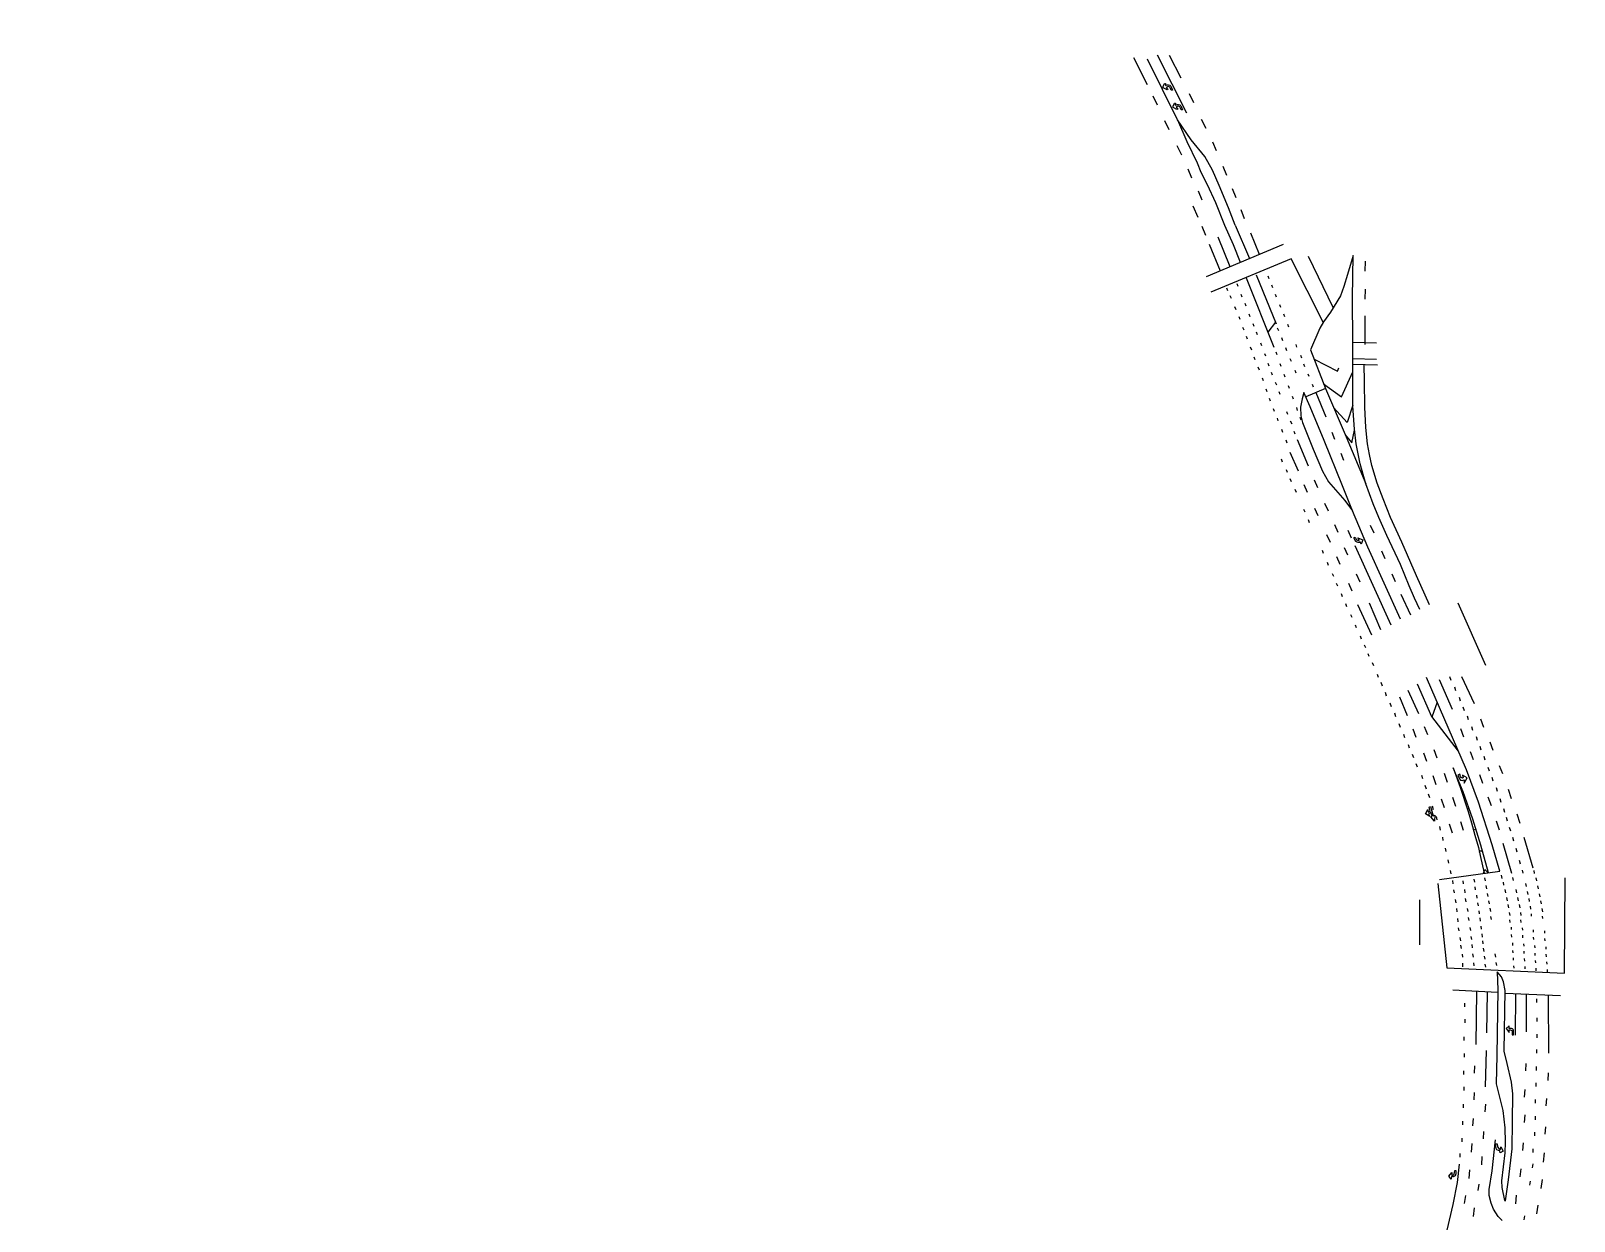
# Model space of a CAD drawing. Extents: x 6448542 to 6457186, y 1868902 to 1877049.
# Drawn here: x 6451100 to 6452504, y 1873956 to 1875040 of the extents above; entities that cross this region are included whole.
import ezdxf

# ---------------------------------------------------------------- set-up
doc = ezdxf.new("R2010")
doc.units = 0
doc.header["$LTSCALE"] = 100
doc.header["$MEASUREMENT"] = 0
doc.layers.add('RasterImage', color=6, linetype='Continuous', lineweight=25)
doc.layers.add('UrbanGeometry', color=1, linetype='Continuous', lineweight=25)
picture_1 = doc.add_image_def('image1.tif', size_in_pixel=(17288, 16292))

msp = doc.modelspace()

# ---------------------------------------------------------------- linework, layer by layer
at = {"layer": 'UrbanGeometry'}
for points in [[(6452103.5, 1875015.5), (6452115.8, 1874991)], [(6452196, 1874862.8), (6452189.7, 1874878.7), (6452181.3, 1874898.9), (6452175.2, 1874913), (6452168.2, 1874925.3), (6452156, 1874940.4), (6452143.5, 1874958.6), (6452116, 1875013.9)], [(6452124.9, 1875017.9), (6452151.5, 1874965.1)], [(6452135.9, 1875017.4), (6452146.4, 1874996.8)], [(6452120.9, 1874980.5), (6452124.9, 1874972.2)], [(6452153.9, 1874982.7), (6452158, 1874974.4)], [(6452131.5, 1874958), (6452135.5, 1874949.8)], [(6452143.5, 1874958.6), (6452152, 1874939.1), (6452161.3, 1874919.5), (6452164.6, 1874911)], [(6452165.1, 1874959.4), (6452169.2, 1874951.1)], [(6452142.9, 1874935.2), (6452147, 1874926.9)], [(6452175.2, 1874938.8), (6452178.5, 1874930.7)], [(6452152.9, 1874914), (6452156.1, 1874905.9)], [(6452184.8, 1874916.4), (6452188, 1874908.3)], [(6452164.6, 1874911), (6452170.3, 1874899.8), (6452177.9, 1874883.5), (6452186.3, 1874862.8), (6452194.1, 1874845.4), (6452200.5, 1874829.1)], [(6452162.2, 1874894.1), (6452165.5, 1874886)], [(6452193.3, 1874896.1), (6452196.6, 1874888)], [(6452157.5, 1874880.4), (6452162, 1874870.2)], [(6452201, 1874877), (6452204.2, 1874868.9)], [(6452165.5, 1874861.9), (6452168.8, 1874853.8)], [(6452196, 1874862.8), (6452208.9, 1874832.6)], [(6452169.8, 1874816.2), (6452239.8, 1874845.5)], [(6452172.3, 1874845.6), (6452182.2, 1874821.4)], [(6452180.1, 1874852.3), (6452191.2, 1874825.2)], [(6452210, 1874855.8), (6452217.9, 1874836.4)], [(6452276, 1874774.7), (6452247, 1874832.1), (6452173.9, 1874802)], [(6452262.4, 1874834.5), (6452284.9, 1874788.3)], [(6452363.9, 1874513), (6452359.3, 1874523.5), (6452354.2, 1874534.6), (6452346.3, 1874553.9), (6452334.1, 1874580.3), (6452326.7, 1874596.7), (6452321.6, 1874609.2), (6452314.8, 1874627.6), (6452309.7, 1874645.5), (6452306, 1874663.9), (6452304.5, 1874677.2), (6452303.1, 1874698.2), (6452303.1, 1874726.6), (6452303.1, 1874756.4), (6452302.8, 1874796.6), (6452303.4, 1874835.2), (6452298.3, 1874817.9), (6452294.9, 1874807.1), (6452291.8, 1874798.6), (6452282.7, 1874783.6), (6452276.4, 1874774.8), (6452273, 1874769.1), (6452264.5, 1874749.3), (6452278.1, 1874714.1), (6452296.9, 1874670.3), (6452314.8, 1874627.6)], [(6452314.3, 1874830), (6452314.1, 1874821)], [(6452214.9, 1874817.6), (6452233.2, 1874773.1)], [(6452227, 1874814), (6452226.1, 1874816.5)], [(6452189.3, 1874803.1), (6452188.4, 1874805.6)], [(6452198.5, 1874806.9), (6452197.6, 1874809.4)], [(6452231.4, 1874751.5), (6452206.3, 1874814.5)], [(6452230.1, 1874805.8), (6452229.2, 1874808.3)], [(6452314.3, 1874804.5), (6452314.1, 1874795.5)], [(6452192.5, 1874796), (6452191.5, 1874798.5)], [(6452196.7, 1874785.9), (6452195.7, 1874788.4)], [(6452202.4, 1874797.4), (6452201.5, 1874799.9)], [(6452205.8, 1874789), (6452204.9, 1874791.5)], [(6452233.5, 1874797.2), (6452232.6, 1874799.7)], [(6452237.4, 1874787.9), (6452236.5, 1874790.4)], [(6452200.4, 1874776.9), (6452199.5, 1874779.3)], [(6452209.7, 1874779.3), (6452208.8, 1874781.8)], [(6452213.1, 1874770.6), (6452212.2, 1874773.1)], [(6452232.6, 1874774.7), (6452225.8, 1874765.5)], [(6452241, 1874779.5), (6452240.1, 1874782)], [(6452244.9, 1874770), (6452244, 1874772.5)], [(6452313.9, 1874780.3), (6452313.9, 1874754.2)], [(6452204, 1874767.2), (6452203, 1874769.7)], [(6452207.2, 1874759), (6452206.3, 1874761.5)], [(6452216.3, 1874762.9), (6452215.3, 1874765.4)], [(6452235.6, 1874766.6), (6452234.6, 1874769.1)], [(6452239.3, 1874757.7), (6452238.4, 1874760.2)], [(6452211, 1874749.2), (6452210, 1874751.7)], [(6452220.3, 1874752.9), (6452219.4, 1874755.4)], [(6452223.7, 1874743.5), (6452222.8, 1874745.9)], [(6452234, 1874744.7), (6452233.1, 1874747.2)], [(6452243, 1874748.6), (6452242.1, 1874751.1)], [(6452252.2, 1874751.7), (6452251.3, 1874754.2)], [(6452324.5, 1874755.4), (6452303.1, 1874756)], [(6452214.1, 1874740.4), (6452213.1, 1874742.8)], [(6452218, 1874731), (6452217, 1874733.5)], [(6452227, 1874734.6), (6452226.1, 1874737.1)], [(6452237.7, 1874734.3), (6452236.8, 1874736.8)], [(6452247.1, 1874738.8), (6452246.1, 1874741.3)], [(6452251.4, 1874728.2), (6452250.5, 1874730.7)], [(6452256.5, 1874741.8), (6452255.6, 1874744.2)], [(6452259.3, 1874733.8), (6452258.4, 1874736.3)], [(6452267.8, 1874740.8), (6452289.2, 1874730), (6452290.4, 1874733)], [(6452324.5, 1874740.5), (6452303.1, 1874741.1)], [(6452325.6, 1874735.4), (6452303.1, 1874736)], [(6452372.8, 1874517.2), (6452361.1, 1874543.6), (6452347.5, 1874574.3), (6452337.4, 1874596.7), (6452330.5, 1874613.9), (6452325.2, 1874628.2), (6452320.3, 1874644.2), (6452318.3, 1874654.1), (6452316.4, 1874664), (6452315, 1874678.8), (6452314.1, 1874697.1), (6452313.7, 1874720.9), (6452313.4, 1874735.8)], [(6452221.7, 1874721.1), (6452220.8, 1874723.6)], [(6452229.9, 1874726.4), (6452229, 1874728.8)], [(6452233.7, 1874717.2), (6452232.7, 1874719.7)], [(6452241.3, 1874724.5), (6452240.4, 1874727)], [(6452245.5, 1874714.1), (6452244.6, 1874716.6)], [(6452263.2, 1874725), (6452262.3, 1874727.4)], [(6452267.3, 1874715.3), (6452266.4, 1874717.8)], [(6452276.4, 1874718.5), (6452292.8, 1874706.6), (6452303.1, 1874729.5)], [(6452225.1, 1874711.1), (6452224.2, 1874713.6)], [(6452228.2, 1874702.7), (6452227.3, 1874705.2)], [(6452236.8, 1874708.6), (6452235.9, 1874711.1)], [(6452248.9, 1874704.4), (6452248, 1874706.9)], [(6452346.4, 1874504.2), (6452316.8, 1874569.8), (6452302.7, 1874603), (6452293.6, 1874625.6), (6452276.9, 1874667), (6452264.2, 1874697.6), (6452258.3, 1874710.7), (6452256.8, 1874704.8), (6452255.5, 1874697.1), (6452255.7, 1874689.3), (6452257.3, 1874683.4), (6452266.8, 1874659), (6452275.3, 1874638.9), (6452281, 1874629.4), (6452295.7, 1874612.2), (6452302.7, 1874603)], [(6452278.1, 1874714.3), (6452260.1, 1874706.7)], [(6452269.4, 1874710.5), (6452278.5, 1874688.3)], [(6452231.8, 1874693.2), (6452230.9, 1874695.7)], [(6452243.8, 1874690.6), (6452242.9, 1874693.1)], [(6452252.8, 1874694.3), (6452251.9, 1874696.8)], [(6452303.1, 1874699.1), (6452297.8, 1874683.2), (6452285.4, 1874697)], [(6452235.2, 1874684.7), (6452234.3, 1874687.2)], [(6452239.3, 1874674.3), (6452238.3, 1874676.8)], [(6452247.7, 1874681.6), (6452246.3, 1874684.5)], [(6452250.6, 1874672.7), (6452249.5, 1874675)], [(6452256.1, 1874685.3), (6452255.1, 1874687.8)], [(6452283.8, 1874674.6), (6452286.4, 1874668.2)], [(6452296.1, 1874672.1), (6452302.2, 1874664.8), (6452304.6, 1874676.2)], [(6452243.2, 1874664.6), (6452242.2, 1874667.1)], [(6452252.3, 1874667.7), (6452262.4, 1874643.8)], [(6452237.7, 1874650.2), (6452238.8, 1874647.6)], [(6452245.8, 1874656.3), (6452253.4, 1874639.4)], [(6452292.1, 1874655.3), (6452294.6, 1874648.9)], [(6452242.2, 1874640.6), (6452243.3, 1874638)], [(6452245.7, 1874632.2), (6452246.8, 1874629.6)], [(6452250.3, 1874622.6), (6452251.3, 1874620)], [(6452261.9, 1874619.5), (6452258.8, 1874626.4)], [(6452271.2, 1874623.9), (6452268, 1874630.9)], [(6452258.2, 1874604.5), (6452259.2, 1874601.9)], [(6452271.5, 1874598.2), (6452268.3, 1874605.1)], [(6452280.8, 1874602.6), (6452277.6, 1874609.5)], [(6452262.4, 1874594.9), (6452263.4, 1874592.3)], [(6452289.8, 1874583.2), (6452286.7, 1874590.2)], [(6452282.7, 1874574.2), (6452279.5, 1874581.1)], [(6452301.9, 1874577.9), (6452298.7, 1874584.9)], [(6452322.3, 1874582.6), (6452319.1, 1874589.5)], [(6452275, 1874567.1), (6452276, 1874564.4)], [(6452298.5, 1874562.4), (6452295.3, 1874569.3)], [(6452304.8, 1874571.2), (6452337.5, 1874499)], [(6452332.4, 1874559.2), (6452329.3, 1874566.2)], [(6452279.7, 1874556.1), (6452280.7, 1874553.5)], [(6452291.5, 1874554.1), (6452288.4, 1874561.1)], [(6452284.2, 1874545.9), (6452285.3, 1874543.3)], [(6452287.9, 1874537.2), (6452289, 1874534.6)], [(6452302.5, 1874529.9), (6452299.3, 1874536.9)], [(6452309.7, 1874538.1), (6452306.5, 1874545.1)], [(6452341.9, 1874538.4), (6452338.7, 1874545.3)], [(6452292.3, 1874527.6), (6452293.3, 1874525)], [(6452355.7, 1874507.8), (6452346.9, 1874526.6)], [(6452296.3, 1874518.5), (6452297.4, 1874515.9)], [(6452301, 1874508.6), (6452302.1, 1874506)], [(6452307.3, 1874517.5), (6452320, 1874489.9)], [(6452317.9, 1874519.2), (6452328.2, 1874495)], [(6452424.2, 1874462.2), (6452398.9, 1874518.8)], [(6452305, 1874499.2), (6452306.1, 1874496.6)], [(6452309.6, 1874489.2), (6452310.6, 1874486.5)], [(6452313.4, 1874481), (6452314.5, 1874478.4)], [(6452316.7, 1874473.1), (6452317.7, 1874470.5)], [(6452320.7, 1874464.8), (6452321.7, 1874462.2)], [(6452325.1, 1874454.2), (6452326.2, 1874451.5)], [(6452436.9, 1874275), (6452429.8, 1874298.9), (6452417.5, 1874337.7), (6452406.4, 1874367.1), (6452370.1, 1874451.2)], [(6452381.5, 1874449.5), (6452393.5, 1874422.5)], [(6452392.4, 1874448.5), (6452391.4, 1874451.7)], [(6452401.8, 1874452.2), (6452413.6, 1874427.6)], [(6452329.9, 1874443.4), (6452328.9, 1874446.6)], [(6452333.8, 1874434.3), (6452332.7, 1874437.5)], [(6452353, 1874439.7), (6452362.8, 1874418.4)], [(6452361.7, 1874445.3), (6452374.5, 1874415.6), (6452398.9, 1874384.3)], [(6452396.9, 1874439), (6452395.9, 1874442.3)], [(6452338.1, 1874424.5), (6452337.1, 1874427.8)], [(6452345.4, 1874433.6), (6452352.6, 1874416.6)], [(6452379.7, 1874428.9), (6452374.9, 1874415.2)], [(6452401.1, 1874429.6), (6452400, 1874432.9)], [(6452404.6, 1874421), (6452403.6, 1874424.2)], [(6452342.3, 1874415.4), (6452341.2, 1874418.7)], [(6452346.3, 1874405.7), (6452345.2, 1874409)], [(6452408.3, 1874412.7), (6452407.3, 1874415.9)], [(6452422.2, 1874405.6), (6452419.5, 1874413.2)], [(6452350.3, 1874396.2), (6452349.3, 1874399.4)], [(6452360.7, 1874396.7), (6452357.9, 1874404.3)], [(6452371.2, 1874398.9), (6452368.4, 1874406.4)], [(6452404.2, 1874397), (6452401.4, 1874404.6)], [(6452412.3, 1874403.1), (6452411.3, 1874406.4)], [(6452416.5, 1874394), (6452415.5, 1874397.3)], [(6452354.6, 1874386.8), (6452353.6, 1874390)], [(6452358.5, 1874378), (6452357.4, 1874381.2)], [(6452370.5, 1874374.8), (6452367.8, 1874382.4)], [(6452379.8, 1874377.9), (6452377, 1874385.4)], [(6452413, 1874376.2), (6452410.2, 1874383.7)], [(6452419.9, 1874385.2), (6452418.9, 1874388.5)], [(6452423.6, 1874376), (6452422.6, 1874379.2)], [(6452430.9, 1874384.8), (6452428.1, 1874392.4)], [(6452361.9, 1874369.5), (6452360.8, 1874372.7)], [(6452426.5, 1874273.6), (6452419.5, 1874298.6), (6452412.2, 1874322.3), (6452403.5, 1874347.1), (6452394.4, 1874369.1), (6452400.7, 1874351.4), (6452407.9, 1874329.3), (6452411, 1874319.1), (6452414.2, 1874307.6), (6452417.3, 1874296.5), (6452418.8, 1874289.2), (6452422.5, 1874273)], [(6452427.3, 1874365.9), (6452426.3, 1874369.2)], [(6452439.5, 1874363.4), (6452436.6, 1874370.8)], [(6452366.7, 1874358.9), (6452365.7, 1874362.1)], [(6452370, 1874349.6), (6452368.9, 1874352.9)], [(6452378.8, 1874353.6), (6452376.3, 1874361.6)], [(6452389.1, 1874355.6), (6452386.5, 1874363.7)], [(6452421.3, 1874354.6), (6452418.5, 1874362.5)], [(6452430.8, 1874357), (6452429.8, 1874360.2)], [(6452373, 1874341.6), (6452372, 1874344.9)], [(6452386.4, 1874332.6), (6452383.8, 1874340.6)], [(6452396.8, 1874333.9), (6452394.2, 1874342)], [(6452429.1, 1874334.4), (6452426.1, 1874342.3)], [(6452434.8, 1874347.4), (6452433.8, 1874350.7)], [(6452438, 1874337.5), (6452437, 1874340.8)], [(6452444.5, 1874349.5), (6452447.1, 1874341.1)], [(6452376.6, 1874330.8), (6452375.6, 1874334.1)], [(6452379, 1874324.8), (6452379.5, 1874321.7)], [(6452407.1, 1874331.8), (6452408.7, 1874332.2)], [(6452441.4, 1874328.5), (6452440.4, 1874331.7)], [(6452443.8, 1874320.4), (6452442.8, 1874323.7)], [(6452452.4, 1874327.1), (6452455, 1874318.7)], [(6452381.9, 1874315.5), (6452382.5, 1874312.4)], [(6452393.6, 1874309.7), (6452391, 1874317.7)], [(6452403.8, 1874311.9), (6452401.3, 1874319.9)], [(6452412.8, 1874312.5), (6452415, 1874313.3)], [(6452433.6, 1874320.9), (6452436.1, 1874312.6)], [(6452446.8, 1874311.5), (6452445.7, 1874314.8)], [(6452384.6, 1874306), (6452385.1, 1874302.9)], [(6452387.2, 1874295.9), (6452387.7, 1874292.8)], [(6452439.7, 1874300.4), (6452447.4, 1874273.1)], [(6452449.7, 1874302.3), (6452448.6, 1874305.6)], [(6452452.7, 1874292.2), (6452451.7, 1874295.5)], [(6452458.6, 1874305.9), (6452466.9, 1874278)], [(6452389.5, 1874285.4), (6452390.1, 1874282.4)], [(6452418.2, 1874292.2), (6452418.8, 1874293.9), (6452421.1, 1874292.8)], [(6452455.8, 1874281.3), (6452454.8, 1874284.7)], [(6452380.5, 1874263.8), (6452388.7, 1874187), (6452495.7, 1874182.2), (6452496.3, 1874268.9)], [(6452381.8, 1874267.5), (6452436.9, 1874275)], [(6452391.7, 1874275.7), (6452392.3, 1874272.6)], [(6452413.2, 1874267.8), (6452413.7, 1874265)], [(6452422, 1874273), (6452423.2, 1874276.5), (6452426.3, 1874273.5)], [(6452423, 1874269), (6452423.5, 1874266.2)], [(6452438.1, 1874271.2), (6452438.6, 1874268.4)], [(6452448.4, 1874269.3), (6452448.9, 1874266.5)], [(6452457.2, 1874275.8), (6452457.7, 1874273)], [(6452467.7, 1874275.6), (6452468.2, 1874272.8)], [(6452469.6, 1874269), (6452470.1, 1874266.2)], [(6452393.6, 1874266.6), (6452394.1, 1874263.5)], [(6452394.7, 1874258.1), (6452395.2, 1874255.3)], [(6452403.1, 1874266.1), (6452403.6, 1874263.3)], [(6452404.6, 1874258.2), (6452405.1, 1874255.4)], [(6452414, 1874260.7), (6452414.5, 1874257.9)], [(6452415.5, 1874253.1), (6452416, 1874250.3)], [(6452424.1, 1874261.8), (6452424.6, 1874259)], [(6452425.4, 1874254.7), (6452425.9, 1874251.9)], [(6452439.8, 1874265.1), (6452440.3, 1874262.3)], [(6452441.4, 1874258.2), (6452441.9, 1874255.4)], [(6452451.5, 1874258.2), (6452452, 1874255.4)], [(6452460.2, 1874263.8), (6452460.7, 1874261)], [(6452461.7, 1874256.5), (6452462.2, 1874253.7)], [(6452471.1, 1874261.7), (6452471.6, 1874258.9)], [(6452472.6, 1874254.3), (6452473.1, 1874251.5)], [(6452363.8, 1874248.9), (6452363.7, 1874207.8)], [(6452396.2, 1874249.1), (6452396.7, 1874246.3)], [(6452397.3, 1874240.9), (6452397.8, 1874238.1)], [(6452405.4, 1874250), (6452405.9, 1874247.2)], [(6452407.2, 1874241.1), (6452407.7, 1874238.3)], [(6452416.6, 1874246.3), (6452417.1, 1874243.5)], [(6452417.6, 1874239), (6452418.1, 1874236.2)], [(6452426.6, 1874248.1), (6452427.1, 1874245.3)], [(6452427.8, 1874241.2), (6452428.3, 1874238.4)], [(6452442.9, 1874250.9), (6452443.4, 1874248.1)], [(6452444.2, 1874244.5), (6452444.7, 1874241.7)], [(6452453, 1874250.9), (6452453.5, 1874248.1)], [(6452454.4, 1874244.5), (6452454.9, 1874241.7)], [(6452463.1, 1874250.1), (6452463.6, 1874247.3)], [(6452464.3, 1874243.1), (6452464.8, 1874240.3)], [(6452474, 1874247.9), (6452474.5, 1874245.1)], [(6452475.2, 1874240.9), (6452475.6, 1874238.1)], [(6452398.2, 1874231.8), (6452398.7, 1874229)], [(6452408.1, 1874232.8), (6452408.6, 1874230)], [(6452418.5, 1874232.4), (6452419, 1874229.6)], [(6452419.4, 1874224.9), (6452419.9, 1874222.1)], [(6452428.3, 1874233.8), (6452428.8, 1874231)], [(6452445.4, 1874237.5), (6452445.9, 1874234.7)], [(6452446.2, 1874228.4), (6452446, 1874230.6)], [(6452455.6, 1874237.5), (6452456, 1874234.7)], [(6452456.3, 1874228.4), (6452456.1, 1874230.6)], [(6452465.8, 1874234), (6452465.6, 1874236.1)], [(6452475.9, 1874231.8), (6452475.7, 1874234)], [(6452399, 1874223.4), (6452399.5, 1874220.6)], [(6452400.5, 1874214.5), (6452401, 1874211.7)], [(6452409.5, 1874223.7), (6452410, 1874220.9)], [(6452410.4, 1874215.5), (6452410.9, 1874212.7)], [(6452420.4, 1874217.8), (6452420.9, 1874215)], [(6452421, 1874211.5), (6452421.5, 1874208.7)], [(6452447.6, 1874221.8), (6452447.4, 1874224)], [(6452447.7, 1874215), (6452447.6, 1874217.2)], [(6452457.7, 1874221.2), (6452457.5, 1874223.4)], [(6452457.8, 1874214.4), (6452457.7, 1874216.6)], [(6452467.6, 1874219.5), (6452467.5, 1874221.7)], [(6452467.8, 1874212.7), (6452467.6, 1874214.8)], [(6452477.9, 1874218.4), (6452477.7, 1874220.6)], [(6452478.1, 1874211.6), (6452477.9, 1874213.8)], [(6452401, 1874207.5), (6452401.5, 1874204.7)], [(6452402.4, 1874199.4), (6452402.9, 1874196.6)], [(6452411.2, 1874208.1), (6452411.7, 1874205.3)], [(6452412.1, 1874199.6), (6452412.6, 1874196.8)], [(6452421.8, 1874204.8), (6452422.3, 1874202)], [(6452422.7, 1874197.6), (6452423.2, 1874194.8)], [(6452432.3, 1874199.6), (6452432.8, 1874196.8)], [(6452448.8, 1874207.4), (6452448.7, 1874209.6)], [(6452449, 1874200.5), (6452448.8, 1874202.7)], [(6452458.9, 1874206.8), (6452458.8, 1874208.9)], [(6452459.1, 1874199.9), (6452458.9, 1874202.1)], [(6452468.9, 1874205.1), (6452468.7, 1874207.2)], [(6452469, 1874198.2), (6452468.9, 1874200.4)], [(6452479.1, 1874204), (6452479, 1874206.1)], [(6452479.3, 1874197.1), (6452479.1, 1874199.3)], [(6452403.1, 1874187.9), (6452403.1, 1874191.3)], [(6452412.8, 1874191.5), (6452413.3, 1874188.7)], [(6452423.2, 1874190.4), (6452423.7, 1874187.6)], [(6452433.2, 1874191.8), (6452433.7, 1874189)], [(6452449.4, 1874193.9), (6452449.3, 1874196)], [(6452449.9, 1874186.7), (6452449.7, 1874188.9)], [(6452459.5, 1874193.2), (6452459.4, 1874195.4)], [(6452460, 1874186.1), (6452459.9, 1874188.3)], [(6452469.5, 1874191.5), (6452469.3, 1874193.7)], [(6452470, 1874184.4), (6452469.8, 1874186.6)], [(6452479.8, 1874190.4), (6452479.6, 1874192.6)], [(6452480.2, 1874183.3), (6452480.1, 1874185.5)], [(6452434.7, 1874164.5), (6452394.2, 1874166.6)], [(6452405, 1874151.4), (6452405, 1874154.8)], [(6452415.6, 1874165.5), (6452414.9, 1874117.1)], [(6452425.3, 1874165), (6452424.8, 1874127.8)], [(6452492.2, 1874161.6), (6452441.6, 1874163.7)], [(6452451.1, 1874163.3), (6452450.8, 1874125.7)], [(6452460.7, 1874162.9), (6452460.7, 1874128.8)], [(6452470.5, 1874155.4), (6452470.5, 1874158.8)], [(6452480.8, 1874162.1), (6452481.2, 1874109.3)], [(6452405.2, 1874137.1), (6452405.2, 1874140.4)], [(6452470.9, 1874138.1), (6452470.9, 1874141.5)], [(6452470.9, 1874123.2), (6452470.9, 1874126.6)], [(6452404.3, 1874120.9), (6452404.3, 1874124.2)], [(6452470.5, 1874109.4), (6452470.5, 1874112.7)], [(6452404.8, 1874105.8), (6452404.8, 1874109.1)], [(6452423.7, 1874078.8), (6452424.8, 1874111.7)], [(6452460.4, 1874093.2), (6452460.8, 1874100)], [(6452404.1, 1874090), (6452404.1, 1874093.4)], [(6452413.7, 1874091.1), (6452414.2, 1874097.9)], [(6452470.3, 1874093.7), (6452470.3, 1874097.1)], [(6452480.7, 1874084.6), (6452481.1, 1874091.4)], [(6452404.3, 1874075.3), (6452404.3, 1874078.6)], [(6452413.5, 1874066.9), (6452413.9, 1874073.6)], [(6452459.4, 1874069.4), (6452459.9, 1874076.2)], [(6452469.8, 1874079), (6452469.8, 1874082.4)], [(6452403.7, 1874059.5), (6452403.7, 1874062.8)], [(6452423.5, 1874056.1), (6452424, 1874062.9)], [(6452469.2, 1874063.7), (6452469.2, 1874067.1)], [(6452479, 1874061.3), (6452479.5, 1874068)], [(6452403.3, 1874044.1), (6452403.3, 1874047.5)], [(6452412.3, 1874043.1), (6452412.8, 1874049.9)], [(6452459.4, 1874046.4), (6452459.9, 1874053.1)], [(6452469.4, 1874048.7), (6452469.4, 1874052.1)], [(6452478.1, 1874035.6), (6452478.6, 1874042.4)], [(6452402.5, 1874028.7), (6452402.5, 1874032.1)], [(6452421.9, 1874031.4), (6452422.3, 1874038.2)], [(6452438.9, 1873957), (6452435.2, 1873960.8), (6452431.2, 1873967.3), (6452428.9, 1873972.7), (6452427.2, 1873979.9), (6452427.2, 1873985.2), (6452429.8, 1874002.3), (6452432.8, 1874030.5)], [(6452468.8, 1874034), (6452468.8, 1874037.4)], [(6452400.8, 1874014.6), (6452400.8, 1874018)], [(6452411.1, 1874019.3), (6452411.6, 1874027)], [(6452420.5, 1874015.3), (6452420.2, 1874007.7)], [(6452457.8, 1874020.9), (6452458.3, 1874027.7)], [(6452467.3, 1874019.1), (6452467.3, 1874022.4)], [(6452476.5, 1874010.3), (6452477.6, 1874018.5)], [(6452289.5, 1873804), (6452294.7, 1873801.4), (6452300.7, 1873800.6), (6452308.5, 1873801.1), (6452317.6, 1873804.2), (6452323.9, 1873807.4), (6452331.2, 1873812.6), (6452335.6, 1873818.3), (6452339.5, 1873826.1), (6452347.3, 1873842.8), (6452360.9, 1873870.9), (6452375.2, 1873903.5), (6452383.3, 1873927.2), (6452389, 1873948.4), (6452394.5, 1873971.6), (6452398.2, 1873991.7), (6452400, 1874008.3)], [(6452409, 1873995.3), (6452409.5, 1874003.2)], [(6452455.2, 1873996.9), (6452456.4, 1874004.2)], [(6452466.7, 1874005), (6452467.3, 1874008.6)], [(6452417, 1873984.4), (6452417.9, 1873990.2)], [(6452464.1, 1873989.2), (6452464.8, 1873992.8)], [(6452474.6, 1873986.3), (6452475.8, 1873994.4)], [(6452404.6, 1873972.5), (6452405.8, 1873979.7)], [(6452451.3, 1873972.3), (6452452, 1873980)], [(6452412.8, 1873960.6), (6452413.9, 1873968.6)], [(6452458.9, 1873957.7), (6452459.5, 1873961.2)], [(6452470.6, 1873963), (6452471.8, 1873971.1)]]:
    msp.add_lwpolyline(points, dxfattribs=at)
for points in [[(6452137.8, 1874985.7), (6452137.1, 1874987.2), (6452136.4, 1874988.3), (6452135.3, 1874988.9), (6452134.2, 1874988.7), (6452133, 1874988), (6452134.6, 1874986.4), (6452133.9, 1874985.9), (6452130.3, 1874987.7), (6452130.3, 1874988.9), (6452131.6, 1874991.7), (6452132.5, 1874991.7), (6452132.4, 1874989.9), (6452134, 1874990.6), (6452135.2, 1874990.7), (6452136.4, 1874990.3), (6452137.5, 1874989.4), (6452138.1, 1874988.1), (6452139, 1874985.6)], [(6452146.8, 1874967.8), (6452146.2, 1874969.3), (6452145.4, 1874970.4), (6452144.3, 1874971), (6452143.2, 1874970.9), (6452142.1, 1874970.1), (6452143.6, 1874968.5), (6452142.9, 1874968), (6452139.4, 1874969.8), (6452139.4, 1874971), (6452140.6, 1874973.8), (6452141.5, 1874973.8), (6452141.4, 1874972), (6452143, 1874972.7), (6452144.2, 1874972.8), (6452145.4, 1874972.4), (6452146.5, 1874971.5), (6452147.1, 1874970.2), (6452148.1, 1874967.7)], [(6452305.3, 1874579), (6452306.5, 1874576.5), (6452307.4, 1874576.1), (6452308.5, 1874576), (6452308.8, 1874576.2), (6452307.6, 1874578.4), (6452312.2, 1874576.5), (6452310.7, 1874572.6), (6452309.8, 1874574.6), (6452308.9, 1874574.2), (6452308, 1874574.1), (6452307.1, 1874574.3), (6452305.8, 1874574.9), (6452303.9, 1874578.3)], [(6452398.7, 1874362.4), (6452400, 1874359), (6452401, 1874357.9), (6452402.4, 1874357.4), (6452404.5, 1874358.2), (6452404.4, 1874355.2), (6452407.1, 1874360), (6452403, 1874362.4), (6452403.4, 1874360.1), (6452402.9, 1874359.7), (6452401.6, 1874360.2), (6452401, 1874361), (6452400.3, 1874363.1)], [(6452373.7, 1874333.8), (6452376.3, 1874325.4), (6452377.6, 1874325.8), (6452377.4, 1874320.4), (6452374, 1874324.4), (6452375.1, 1874324.9), (6452374, 1874328.5), (6452371.9, 1874327), (6452373, 1874324.6), (6452369.1, 1874327), (6452371.2, 1874331.2), (6452371.5, 1874328.6), (6452373.3, 1874329.7), (6452372.6, 1874333.3)], [(6452441.9, 1873975), (6452444.7, 1873994.1), (6452448, 1874022.3), (6452448.5, 1874047.3), (6452448.7, 1874072.4), (6452447.6, 1874082.9), (6452443.4, 1874100), (6452440.7, 1874111.3), (6452441.8, 1874166.3), (6452440.1, 1874174.3), (6452438.5, 1874178.9), (6452434.5, 1874183.4), (6452435.1, 1874167.1), (6452434, 1874107.1), (6452433.4, 1874081.4), (6452439.6, 1874057.1), (6452441.5, 1874041.3), (6452441.8, 1874028.4), (6452441.5, 1874018.5), (6452438.5, 1873993.1), (6452438.8, 1873987), (6452441.2, 1873975.4)], [(6452449.4, 1874126), (6452449.3, 1874130.3), (6452448.9, 1874131), (6452448.3, 1874131.5), (6452447.6, 1874131.8), (6452446.5, 1874131.8), (6452445.2, 1874131.8), (6452445.2, 1874134.1), (6452442.7, 1874131.7), (6452445.2, 1874128.1), (6452445.3, 1874130.7), (6452446.3, 1874130.6), (6452447.2, 1874130.4), (6452447.9, 1874129.9), (6452448.2, 1874129.4), (6452448.2, 1874126.1)], [(6452434.5, 1874026.8), (6452434.7, 1874024), (6452436, 1874022.7), (6452437.4, 1874021.8), (6452437.6, 1874024.2), (6452439.9, 1874020.2), (6452437.1, 1874018.5), (6452436.8, 1874020.6), (6452435.6, 1874020.8), (6452434.2, 1874021.5), (6452433.5, 1874022.7), (6452433, 1874026.9)], [(6452395.9, 1874002.7), (6452396.8, 1874002.7), (6452396.8, 1873999.5), (6452396.2, 1873997.8), (6452394.5, 1873996.9), (6452392.7, 1873997.1), (6452392.5, 1873994.7), (6452390.4, 1873997.5), (6452393.2, 1874000.9), (6452393, 1873998.4), (6452394.4, 1873998.4), (6452395.2, 1873999.2), (6452395.5, 1874000.7)]]:
    msp.add_lwpolyline(points, close=True, dxfattribs=at)

# ---------------------------------------------------------------- pictures from other files: only their frames are drawn
at = {"layer": 'RasterImage', "transparency": 33554610}
image = msp.add_image(picture_1, insert=(6448541.8, 1868902.4), size_in_units=(8644.2, 8146.2), dxfattribs=at)
image.dxf.flags = 15

doc.saveas('drawing.dxf')
